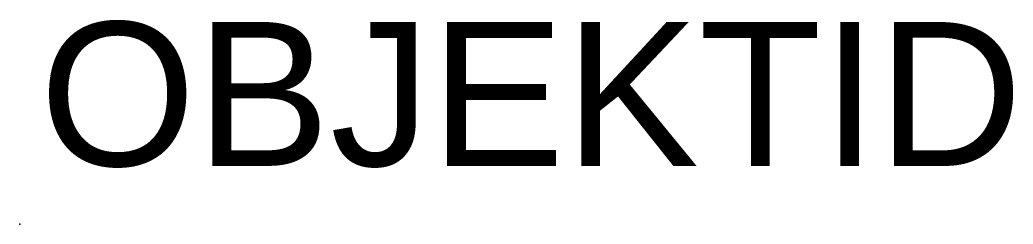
# Model space of a CAD drawing. Header units: metres. Extents: x 0 to 1.38, y 0 to 0.28.
import ezdxf

# ---------------------------------------------------------------- set-up
doc = ezdxf.new("R2010")
doc.units = ezdxf.units.M
doc.layers.add('456047101', color=253, linetype='Continuous')
doc.layers.add('r_456047101', color=7, linetype='Continuous')
doc.styles.get("Standard").update_dxf_attribs({"font": 'arial.ttf'})

# ---------------------------------------------------------------- blocks, each defined once
blk = doc.blocks.new('Fordelingsskap')
at = {"layer": 'r_456047101'}
blk.add_point((0, 0), dxfattribs=at)

msp = doc.modelspace()

# ---------------------------------------------------------------- block references
at = {"layer": '456047101'}
msp.add_blockref('Fordelingsskap', (0, 0), dxfattribs=at)

# ---------------------------------------------------------------- texts
at = {"layer": 'r_456047101'}
msp.add_attdef('OBJEKTID', (0.0273, 0.0809), 'ObjektID', height=0.2, dxfattribs=at)

doc.saveas('drawing.dxf')
